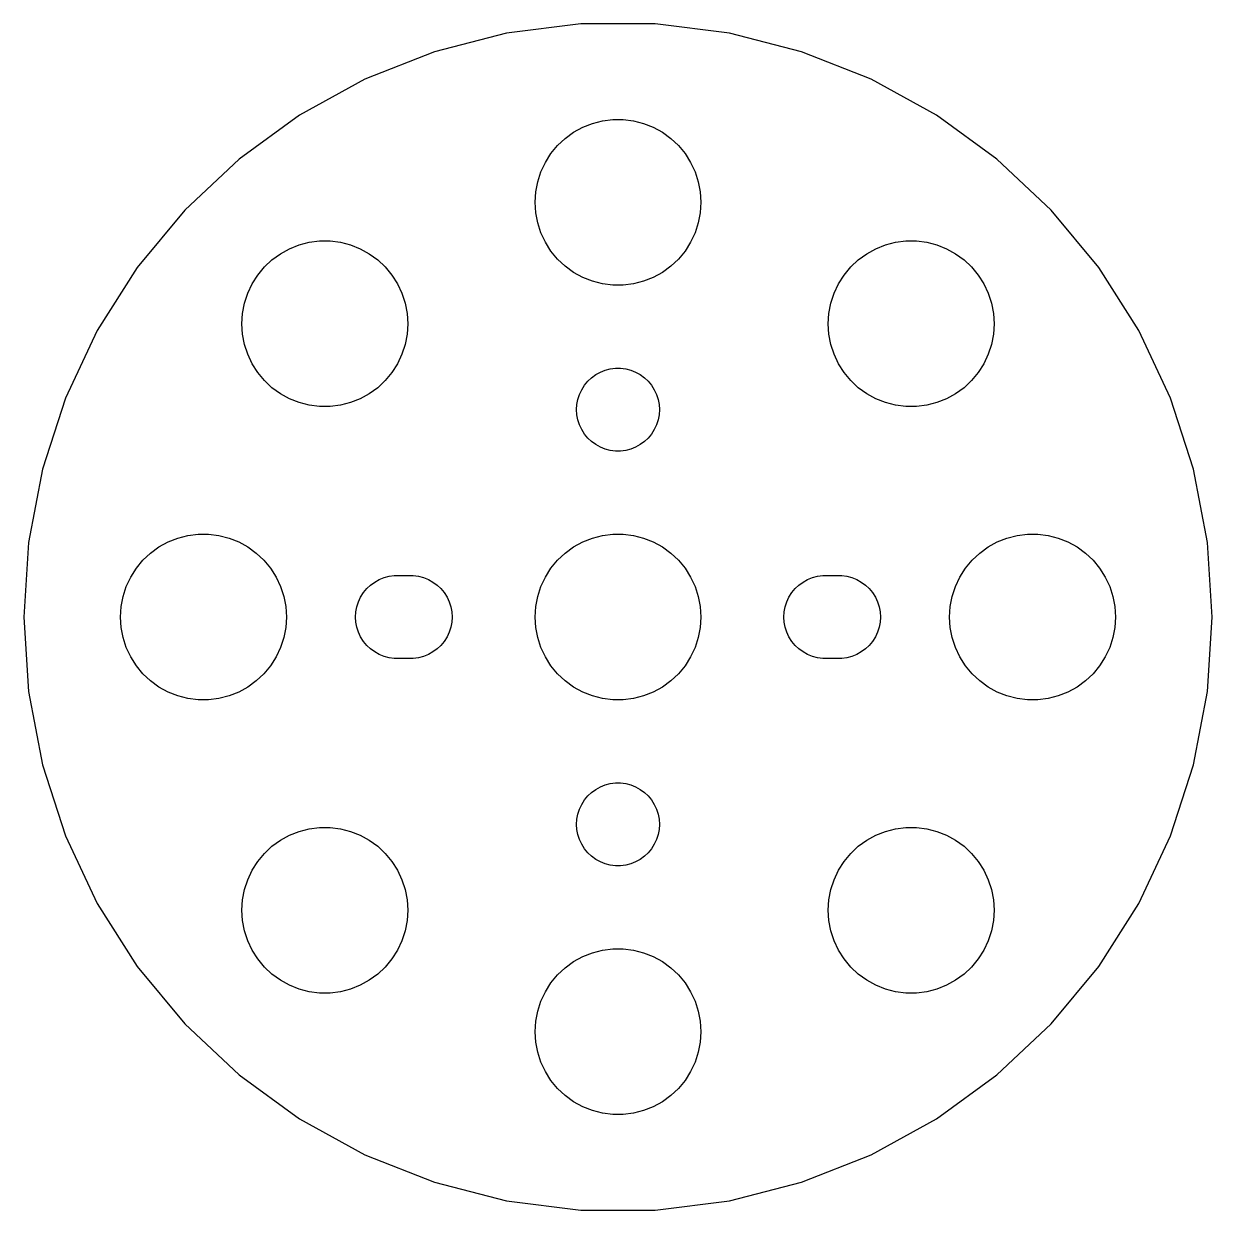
# Model space of a CAD drawing. Header units: metres. Extents: x -22 to 22, y -21 to 461.
# Drawn here: x -21.5 to 21.5, y 418.54 to 461.46 of the extents above; entities that cross this region are included whole.
import ezdxf

# ---------------------------------------------------------------- set-up
doc = ezdxf.new("R2010")
doc.units = ezdxf.units.M

msp = doc.modelspace()

# ---------------------------------------------------------------- linework, layer by layer
for p, q in [((-1.34999, 461.458), (-4.02869, 461.119)), ((1.34999, 461.458), (-1.34999, 461.458)), ((4.02869, 461.119), (1.34999, 461.458)), ((-4.02869, 461.119), (-6.64386, 460.448)), ((6.64386, 460.448), (4.02869, 461.119)), ((-6.64386, 460.448), (-9.15425, 459.454)), ((9.15425, 459.454), (6.64386, 460.448)), ((-9.15425, 459.454), (-11.5203, 458.153)), ((11.5203, 458.153), (9.15425, 459.454)), ((-11.5203, 458.153), (-13.7046, 456.566)), ((-0.562134, 457.947), (-0.18837, 457.994)), ((-0.18837, 457.994), (0.18837, 457.994)), ((0.18837, 457.994), (0.562134, 457.947)), ((13.7046, 456.566), (11.5203, 458.153)), ((-1.91226, 457.312), (-1.60747, 457.533)), ((-1.60747, 457.533), (-1.27733, 457.714)), ((-1.27733, 457.714), (-0.927048, 457.853)), ((-0.927048, 457.853), (-0.562134, 457.947)), ((0.562134, 457.947), (0.927048, 457.853)), ((0.927048, 457.853), (1.27733, 457.714)), ((1.27733, 457.714), (1.60747, 457.533)), ((1.60747, 457.533), (1.91226, 457.312)), ((-2.1869, 457.054), (-1.91226, 457.312)), ((1.91226, 457.312), (2.1869, 457.054)), ((-2.62891, 456.445), (-2.42705, 456.763)), ((-2.42705, 456.763), (-2.1869, 457.054)), ((2.1869, 457.054), (2.42705, 456.763)), ((2.42705, 456.763), (2.62891, 456.445)), ((-13.7046, 456.566), (-15.6728, 454.718)), ((-2.78932, 456.104), (-2.62891, 456.445)), ((2.62891, 456.445), (2.78932, 456.104)), ((15.6728, 454.718), (13.7046, 456.566)), ((-2.90575, 455.746), (-2.78932, 456.104)), ((2.78932, 456.104), (2.90575, 455.746)), ((-3, 455), (-2.97633, 455.376)), ((-2.97633, 455.376), (-2.90575, 455.746)), ((2.90575, 455.746), (2.97633, 455.376)), ((2.97633, 455.376), (3, 455)), ((-2.97633, 454.624), (-3, 455)), ((3, 455), (2.97633, 454.624)), ((-15.6728, 454.718), (-17.3939, 452.637)), ((-2.90575, 454.254), (-2.97633, 454.624)), ((2.97633, 454.624), (2.90575, 454.254)), ((17.3939, 452.637), (15.6728, 454.718)), ((-2.78932, 453.896), (-2.90575, 454.254)), ((2.90575, 454.254), (2.78932, 453.896)), ((-2.62891, 453.555), (-2.78932, 453.896)), ((2.78932, 453.896), (2.62891, 453.555)), ((-12.2145, 453.14), (-11.8843, 453.321)), ((-11.8843, 453.321), (-11.534, 453.46)), ((-11.534, 453.46), (-11.1691, 453.554)), ((-11.1691, 453.554), (-10.7954, 453.601)), ((-10.7954, 453.601), (-10.4186, 453.601)), ((-10.4186, 453.601), (-10.0448, 453.554)), ((-10.0448, 453.554), (-9.67995, 453.46)), ((-9.67995, 453.46), (-9.32965, 453.321)), ((-9.32965, 453.321), (-8.99951, 453.14)), ((-2.42705, 453.237), (-2.62891, 453.555)), ((-2.1869, 452.946), (-2.42705, 453.237)), ((2.42705, 453.237), (2.1869, 452.946)), ((2.62891, 453.555), (2.42705, 453.237)), ((8.99951, 453.14), (9.32965, 453.321)), ((9.32965, 453.321), (9.67995, 453.46)), ((9.67995, 453.46), (10.0448, 453.554)), ((10.0448, 453.554), (10.4186, 453.601)), ((10.4186, 453.601), (10.7954, 453.601)), ((10.7954, 453.601), (11.1691, 453.554)), ((11.1691, 453.554), (11.534, 453.46)), ((11.534, 453.46), (11.8843, 453.321)), ((11.8843, 453.321), (12.2145, 453.14)), ((-12.7939, 452.661), (-12.5193, 452.919)), ((-12.5193, 452.919), (-12.2145, 453.14)), ((-8.99951, 453.14), (-8.69472, 452.919)), ((-8.69472, 452.919), (-8.42009, 452.661)), ((-1.91226, 452.688), (-2.1869, 452.946)), ((2.1869, 452.946), (1.91226, 452.688)), ((8.42009, 452.661), (8.69472, 452.919)), ((8.69472, 452.919), (8.99951, 453.14)), ((12.2145, 453.14), (12.5193, 452.919)), ((12.5193, 452.919), (12.7939, 452.661)), ((-17.3939, 452.637), (-18.8406, 450.358)), ((-13.2359, 452.052), (-13.034, 452.37)), ((-13.034, 452.37), (-12.7939, 452.661)), ((-8.42009, 452.661), (-8.17995, 452.37)), ((-8.17995, 452.37), (-7.97807, 452.052)), ((-1.60747, 452.467), (-1.91226, 452.688)), ((-1.27733, 452.286), (-1.60747, 452.467)), ((1.60747, 452.467), (1.27733, 452.286)), ((1.91226, 452.688), (1.60747, 452.467)), ((7.97807, 452.052), (8.17995, 452.37)), ((8.17995, 452.37), (8.42009, 452.661)), ((12.7939, 452.661), (13.034, 452.37)), ((13.034, 452.37), (13.2359, 452.052)), ((18.8406, 450.358), (17.3939, 452.637)), ((-13.3963, 451.711), (-13.2359, 452.052)), ((-7.97807, 452.052), (-7.81766, 451.711)), ((-0.927048, 452.147), (-1.27733, 452.286)), ((-0.562134, 452.053), (-0.927048, 452.147)), ((-0.18837, 452.006), (-0.562134, 452.053)), ((0.18837, 452.006), (-0.18837, 452.006)), ((0.562134, 452.053), (0.18837, 452.006)), ((0.927048, 452.147), (0.562134, 452.053)), ((1.27733, 452.286), (0.927048, 452.147)), ((7.81766, 451.711), (7.97807, 452.052)), ((13.2359, 452.052), (13.3963, 451.711)), ((-13.5127, 451.353), (-13.3963, 451.711)), ((-7.81766, 451.711), (-7.70125, 451.353)), ((7.70125, 451.353), (7.81766, 451.711)), ((13.3963, 451.711), (13.5127, 451.353)), ((-13.5833, 450.983), (-13.5127, 451.353)), ((-7.70125, 451.353), (-7.63065, 450.983)), ((7.63065, 450.983), (7.70125, 451.353)), ((13.5127, 451.353), (13.5833, 450.983)), ((-13.607, 450.607), (-13.5833, 450.983)), ((-7.63065, 450.983), (-7.60699, 450.607)), ((7.60699, 450.607), (7.63065, 450.983)), ((13.5833, 450.983), (13.607, 450.607)), ((-18.8406, 450.358), (-19.9902, 447.915)), ((-13.5833, 450.231), (-13.607, 450.607)), ((-13.5127, 449.861), (-13.5833, 450.231)), ((-7.63065, 450.231), (-7.70125, 449.861)), ((-7.60699, 450.607), (-7.63065, 450.231)), ((7.63065, 450.231), (7.60699, 450.607)), ((7.70125, 449.861), (7.63065, 450.231)), ((13.5833, 450.231), (13.5127, 449.861)), ((13.607, 450.607), (13.5833, 450.231)), ((19.9902, 447.915), (18.8406, 450.358)), ((-13.3963, 449.503), (-13.5127, 449.861)), ((-7.70125, 449.861), (-7.81766, 449.503)), ((7.81766, 449.503), (7.70125, 449.861)), ((13.5127, 449.861), (13.3963, 449.503)), ((-13.2359, 449.162), (-13.3963, 449.503)), ((-7.81766, 449.503), (-7.97807, 449.162)), ((7.97807, 449.162), (7.81766, 449.503)), ((13.3963, 449.503), (13.2359, 449.162)), ((-13.034, 448.844), (-13.2359, 449.162)), ((-7.97807, 449.162), (-8.17995, 448.844)), ((-0.638657, 448.857), (-0.463516, 448.927)), ((-0.463516, 448.927), (-0.281067, 448.973)), ((-0.281067, 448.973), (-0.094177, 448.997)), ((-0.094177, 448.997), (0.094177, 448.997)), ((0.094177, 448.997), (0.281067, 448.973)), ((0.281067, 448.973), (0.463516, 448.927)), ((0.463516, 448.927), (0.638657, 448.857)), ((8.17995, 448.844), (7.97807, 449.162)), ((13.2359, 449.162), (13.034, 448.844)), ((-12.7939, 448.553), (-13.034, 448.844)), ((-12.5193, 448.295), (-12.7939, 448.553)), ((-8.42009, 448.553), (-8.69472, 448.295)), ((-8.17995, 448.844), (-8.42009, 448.553)), ((-1.21352, 448.382), (-1.09344, 448.527)), ((-1.09344, 448.527), (-0.956131, 448.656)), ((-0.956131, 448.656), (-0.803726, 448.766)), ((-0.803726, 448.766), (-0.638657, 448.857)), ((0.638657, 448.857), (0.803726, 448.766)), ((0.803726, 448.766), (0.956131, 448.656)), ((0.956131, 448.656), (1.09344, 448.527)), ((1.09344, 448.527), (1.21352, 448.382)), ((8.42009, 448.553), (8.17995, 448.844)), ((8.69472, 448.295), (8.42009, 448.553)), ((12.7939, 448.553), (12.5193, 448.295)), ((13.034, 448.844), (12.7939, 448.553)), ((-12.2145, 448.074), (-12.5193, 448.295)), ((-11.8843, 447.893), (-12.2145, 448.074)), ((-8.99951, 448.074), (-9.32965, 447.893)), ((-8.69472, 448.295), (-8.99951, 448.074)), ((-1.39465, 448.052), (-1.31445, 448.223)), ((-1.31445, 448.223), (-1.21352, 448.382)), ((1.21352, 448.382), (1.31445, 448.223)), ((1.31445, 448.223), (1.39465, 448.052)), ((8.99951, 448.074), (8.69472, 448.295)), ((9.32965, 447.893), (8.99951, 448.074)), ((12.2145, 448.074), (11.8843, 447.893)), ((12.5193, 448.295), (12.2145, 448.074)), ((-19.9902, 447.915), (-20.8245, 445.347)), ((-11.534, 447.754), (-11.8843, 447.893)), ((-11.1691, 447.66), (-11.534, 447.754)), ((-10.7954, 447.613), (-11.1691, 447.66)), ((-10.0448, 447.66), (-10.4186, 447.613)), ((-9.67995, 447.754), (-10.0448, 447.66)), ((-9.32965, 447.893), (-9.67995, 447.754)), ((-1.5, 447.5), (-1.48816, 447.688)), ((-1.48816, 447.688), (-1.45287, 447.873)), ((-1.45287, 447.873), (-1.39465, 448.052)), ((1.39465, 448.052), (1.45287, 447.873)), ((1.45287, 447.873), (1.48816, 447.688)), ((1.48816, 447.688), (1.5, 447.5)), ((9.67995, 447.754), (9.32965, 447.893)), ((10.0448, 447.66), (9.67995, 447.754)), ((10.4186, 447.613), (10.0448, 447.66)), ((11.1691, 447.66), (10.7954, 447.613)), ((11.534, 447.754), (11.1691, 447.66)), ((11.8843, 447.893), (11.534, 447.754)), ((20.8245, 445.347), (19.9902, 447.915)), ((-10.4186, 447.613), (-10.7954, 447.613)), ((-1.48816, 447.312), (-1.5, 447.5)), ((-1.45287, 447.127), (-1.48816, 447.312)), ((1.48816, 447.312), (1.45287, 447.127)), ((1.5, 447.5), (1.48816, 447.312)), ((10.7954, 447.613), (10.4186, 447.613)), ((-1.39465, 446.948), (-1.45287, 447.127)), ((-1.31445, 446.777), (-1.39465, 446.948)), ((-1.21352, 446.618), (-1.31445, 446.777)), ((1.31445, 446.777), (1.21352, 446.618)), ((1.39465, 446.948), (1.31445, 446.777)), ((1.45287, 447.127), (1.39465, 446.948)), ((-1.09344, 446.473), (-1.21352, 446.618)), ((-0.956131, 446.344), (-1.09344, 446.473)), ((-0.803726, 446.234), (-0.956131, 446.344)), ((0.956131, 446.344), (0.803726, 446.234)), ((1.09344, 446.473), (0.956131, 446.344)), ((1.21352, 446.618), (1.09344, 446.473)), ((-0.638657, 446.143), (-0.803726, 446.234)), ((-0.463516, 446.073), (-0.638657, 446.143)), ((-0.281067, 446.027), (-0.463516, 446.073)), ((-0.094177, 446.003), (-0.281067, 446.027)), ((0.094177, 446.003), (-0.094177, 446.003)), ((0.281067, 446.027), (0.094177, 446.003)), ((0.463516, 446.073), (0.281067, 446.027)), ((0.638657, 446.143), (0.463516, 446.073)), ((0.803726, 446.234), (0.638657, 446.143)), ((-20.8245, 445.347), (-21.3305, 442.695)), ((21.3305, 442.695), (20.8245, 445.347)), ((-15.927, 442.853), (-15.5621, 442.947)), ((-15.5621, 442.947), (-15.1884, 442.994)), ((-15.1884, 442.994), (-14.8116, 442.994)), ((-14.8116, 442.994), (-14.4379, 442.947)), ((-14.4379, 442.947), (-14.0729, 442.853)), ((-0.927048, 442.853), (-0.562134, 442.947)), ((-0.562134, 442.947), (-0.18837, 442.994)), ((-0.18837, 442.994), (0.18837, 442.994)), ((0.18837, 442.994), (0.562134, 442.947)), ((0.562134, 442.947), (0.927048, 442.853)), ((14.0729, 442.853), (14.4379, 442.947)), ((14.4379, 442.947), (14.8116, 442.994)), ((14.8116, 442.994), (15.1884, 442.994)), ((15.1884, 442.994), (15.5621, 442.947)), ((15.5621, 442.947), (15.927, 442.853)), ((-21.3305, 442.695), (-21.5, 440)), ((-16.9123, 442.312), (-16.6075, 442.533)), ((-16.6075, 442.533), (-16.2773, 442.714)), ((-16.2773, 442.714), (-15.927, 442.853)), ((-14.0729, 442.853), (-13.7227, 442.714)), ((-13.7227, 442.714), (-13.3925, 442.533)), ((-13.3925, 442.533), (-13.0877, 442.312)), ((-1.91226, 442.312), (-1.60747, 442.533)), ((-1.60747, 442.533), (-1.27733, 442.714)), ((-1.27733, 442.714), (-0.927048, 442.853)), ((0.927048, 442.853), (1.27733, 442.714)), ((1.27733, 442.714), (1.60747, 442.533)), ((1.60747, 442.533), (1.91226, 442.312)), ((13.0877, 442.312), (13.3925, 442.533)), ((13.3925, 442.533), (13.7227, 442.714)), ((13.7227, 442.714), (14.0729, 442.853)), ((15.927, 442.853), (16.2773, 442.714)), ((16.2773, 442.714), (16.6075, 442.533)), ((16.6075, 442.533), (16.9123, 442.312)), ((21.5, 440), (21.3305, 442.695)), ((-17.427, 441.763), (-17.1869, 442.054)), ((-17.1869, 442.054), (-16.9123, 442.312)), ((-13.0877, 442.312), (-12.8131, 442.054)), ((-12.8131, 442.054), (-12.5729, 441.763)), ((-2.42705, 441.763), (-2.1869, 442.054)), ((-2.1869, 442.054), (-1.91226, 442.312)), ((1.91226, 442.312), (2.1869, 442.054)), ((2.1869, 442.054), (2.42705, 441.763)), ((12.5729, 441.763), (12.8131, 442.054)), ((12.8131, 442.054), (13.0877, 442.312)), ((16.9123, 442.312), (17.1869, 442.054)), ((17.1869, 442.054), (17.427, 441.763)), ((-17.6289, 441.445), (-17.427, 441.763)), ((-12.5729, 441.763), (-12.3711, 441.445)), ((-2.62891, 441.445), (-2.42705, 441.763)), ((2.42705, 441.763), (2.62891, 441.445)), ((12.3711, 441.445), (12.5729, 441.763)), ((17.427, 441.763), (17.6289, 441.445)), ((-17.7893, 441.104), (-17.6289, 441.445)), ((-12.3711, 441.445), (-12.2107, 441.104)), ((-8.95613, 441.156), (-8.80373, 441.266)), ((-8.80373, 441.266), (-8.63866, 441.357)), ((-8.63866, 441.357), (-8.46352, 441.427)), ((-8.46352, 441.427), (-8.28107, 441.473)), ((-8.28107, 441.473), (-8.09418, 441.497)), ((-8.09418, 441.497), (-7.40581, 441.497)), ((-7.40581, 441.497), (-7.21892, 441.473)), ((-7.21892, 441.473), (-7.03647, 441.427)), ((-7.03647, 441.427), (-6.86133, 441.357)), ((-6.86133, 441.357), (-6.69626, 441.266)), ((-6.69626, 441.266), (-6.54385, 441.156)), ((-2.78932, 441.104), (-2.62891, 441.445)), ((2.62891, 441.445), (2.78932, 441.104)), ((6.54385, 441.156), (6.69626, 441.266)), ((6.69626, 441.266), (6.86133, 441.357)), ((6.86133, 441.357), (7.03647, 441.427)), ((7.03647, 441.427), (7.21892, 441.473)), ((7.21892, 441.473), (7.40581, 441.497)), ((7.40581, 441.497), (8.09418, 441.497)), ((8.09418, 441.497), (8.28107, 441.473)), ((8.28107, 441.473), (8.46352, 441.427)), ((8.46352, 441.427), (8.63866, 441.357)), ((8.63866, 441.357), (8.80373, 441.266)), ((8.80373, 441.266), (8.95613, 441.156)), ((12.2107, 441.104), (12.3711, 441.445)), ((17.6289, 441.445), (17.7893, 441.104)), ((-17.9057, 440.746), (-17.7893, 441.104)), ((-12.2107, 441.104), (-12.0942, 440.746)), ((-9.31445, 440.723), (-9.21352, 440.882)), ((-9.21352, 440.882), (-9.09344, 441.027)), ((-9.09344, 441.027), (-8.95613, 441.156)), ((-6.54385, 441.156), (-6.40654, 441.027)), ((-6.40654, 441.027), (-6.28647, 440.882)), ((-6.28647, 440.882), (-6.18553, 440.723)), ((-2.90575, 440.746), (-2.78932, 441.104)), ((2.78932, 441.104), (2.90575, 440.746)), ((6.18553, 440.723), (6.28647, 440.882)), ((6.28647, 440.882), (6.40654, 441.027)), ((6.40654, 441.027), (6.54385, 441.156)), ((8.95613, 441.156), (9.09344, 441.027)), ((9.09344, 441.027), (9.21352, 440.882)), ((9.21352, 440.882), (9.31445, 440.723)), ((12.0942, 440.746), (12.2107, 441.104)), ((17.7893, 441.104), (17.9057, 440.746)), ((-18, 440), (-17.9763, 440.376)), ((-17.9763, 440.376), (-17.9057, 440.746)), ((-12.0942, 440.746), (-12.0237, 440.376)), ((-12.0237, 440.376), (-12, 440)), ((-9.48816, 440.188), (-9.45287, 440.373)), ((-9.45287, 440.373), (-9.39465, 440.552)), ((-9.39465, 440.552), (-9.31445, 440.723)), ((-6.18553, 440.723), (-6.10533, 440.552)), ((-6.10533, 440.552), (-6.04712, 440.373)), ((-6.04712, 440.373), (-6.01183, 440.188)), ((-3, 440), (-2.97633, 440.376)), ((-2.97633, 440.376), (-2.90575, 440.746)), ((2.90575, 440.746), (2.97633, 440.376)), ((2.97633, 440.376), (3, 440)), ((6.01183, 440.188), (6.04712, 440.373)), ((6.04712, 440.373), (6.10533, 440.552)), ((6.10533, 440.552), (6.18553, 440.723)), ((9.31445, 440.723), (9.39465, 440.552)), ((9.39465, 440.552), (9.45287, 440.373)), ((9.45287, 440.373), (9.48816, 440.188)), ((12, 440), (12.0237, 440.376)), ((12.0237, 440.376), (12.0942, 440.746)), ((17.9057, 440.746), (17.9763, 440.376)), ((17.9763, 440.376), (18, 440)), ((-21.5, 440), (-21.3305, 437.305)), ((-17.9763, 439.624), (-18, 440)), ((-12, 440), (-12.0237, 439.624)), ((-9.5, 440), (-9.48816, 440.188)), ((-9.48816, 439.812), (-9.5, 440)), ((-6.01183, 440.188), (-6, 440)), ((-6, 440), (-6.01183, 439.812)), ((-2.97633, 439.624), (-3, 440)), ((3, 440), (2.97633, 439.624)), ((6, 440), (6.01183, 440.188)), ((6.01183, 439.812), (6, 440)), ((9.48816, 440.188), (9.5, 440)), ((9.5, 440), (9.48816, 439.812)), ((12.0237, 439.624), (12, 440)), ((18, 440), (17.9763, 439.624)), ((21.3305, 437.305), (21.5, 440)), ((-17.9057, 439.254), (-17.9763, 439.624)), ((-12.0237, 439.624), (-12.0942, 439.254)), ((-9.45287, 439.627), (-9.48816, 439.812)), ((-9.39465, 439.448), (-9.45287, 439.627)), ((-6.04712, 439.627), (-6.10533, 439.448)), ((-6.01183, 439.812), (-6.04712, 439.627)), ((-2.90575, 439.254), (-2.97633, 439.624)), ((2.97633, 439.624), (2.90575, 439.254)), ((6.04712, 439.627), (6.01183, 439.812)), ((6.10533, 439.448), (6.04712, 439.627)), ((9.45287, 439.627), (9.39465, 439.448)), ((9.48816, 439.812), (9.45287, 439.627)), ((12.0942, 439.254), (12.0237, 439.624)), ((17.9763, 439.624), (17.9057, 439.254)), ((-17.7893, 438.896), (-17.9057, 439.254)), ((-12.0942, 439.254), (-12.2107, 438.896)), ((-9.31445, 439.277), (-9.39465, 439.448)), ((-9.21352, 439.118), (-9.31445, 439.277)), ((-9.09344, 438.973), (-9.21352, 439.118)), ((-6.28647, 439.118), (-6.40654, 438.973)), ((-6.18553, 439.277), (-6.28647, 439.118)), ((-6.10533, 439.448), (-6.18553, 439.277)), ((-2.78932, 438.896), (-2.90575, 439.254)), ((2.90575, 439.254), (2.78932, 438.896)), ((6.18553, 439.277), (6.10533, 439.448)), ((6.28647, 439.118), (6.18553, 439.277)), ((6.40654, 438.973), (6.28647, 439.118)), ((9.21352, 439.118), (9.09344, 438.973)), ((9.31445, 439.277), (9.21352, 439.118)), ((9.39465, 439.448), (9.31445, 439.277)), ((12.2107, 438.896), (12.0942, 439.254)), ((17.9057, 439.254), (17.7893, 438.896)), ((-17.6289, 438.555), (-17.7893, 438.896)), ((-12.2107, 438.896), (-12.3711, 438.555)), ((-8.95613, 438.844), (-9.09344, 438.973)), ((-8.80373, 438.734), (-8.95613, 438.844)), ((-8.63866, 438.643), (-8.80373, 438.734)), ((-8.46352, 438.573), (-8.63866, 438.643)), ((-6.86133, 438.643), (-7.03647, 438.573)), ((-6.69626, 438.734), (-6.86133, 438.643)), ((-6.54385, 438.844), (-6.69626, 438.734)), ((-6.40654, 438.973), (-6.54385, 438.844)), ((-2.62891, 438.555), (-2.78932, 438.896)), ((2.78932, 438.896), (2.62891, 438.555)), ((6.54385, 438.844), (6.40654, 438.973)), ((6.69626, 438.734), (6.54385, 438.844)), ((6.86133, 438.643), (6.69626, 438.734)), ((7.03647, 438.573), (6.86133, 438.643)), ((8.63866, 438.643), (8.46352, 438.573)), ((8.80373, 438.734), (8.63866, 438.643)), ((8.95613, 438.844), (8.80373, 438.734)), ((9.09344, 438.973), (8.95613, 438.844)), ((12.3711, 438.555), (12.2107, 438.896)), ((17.7893, 438.896), (17.6289, 438.555)), ((-17.427, 438.237), (-17.6289, 438.555)), ((-17.1869, 437.946), (-17.427, 438.237)), ((-12.5729, 438.237), (-12.8131, 437.946)), ((-12.3711, 438.555), (-12.5729, 438.237)), ((-8.28107, 438.527), (-8.46352, 438.573)), ((-8.09418, 438.503), (-8.28107, 438.527)), ((-7.40581, 438.503), (-8.09418, 438.503)), ((-7.21892, 438.527), (-7.40581, 438.503)), ((-7.03647, 438.573), (-7.21892, 438.527)), ((-2.42705, 438.237), (-2.62891, 438.555)), ((-2.1869, 437.946), (-2.42705, 438.237)), ((2.42705, 438.237), (2.1869, 437.946)), ((2.62891, 438.555), (2.42705, 438.237)), ((7.21892, 438.527), (7.03647, 438.573)), ((7.40581, 438.503), (7.21892, 438.527)), ((8.09418, 438.503), (7.40581, 438.503)), ((8.28107, 438.527), (8.09418, 438.503)), ((8.46352, 438.573), (8.28107, 438.527)), ((12.5729, 438.237), (12.3711, 438.555)), ((12.8131, 437.946), (12.5729, 438.237)), ((17.427, 438.237), (17.1869, 437.946)), ((17.6289, 438.555), (17.427, 438.237)), ((-16.9123, 437.688), (-17.1869, 437.946)), ((-12.8131, 437.946), (-13.0877, 437.688)), ((-1.91226, 437.688), (-2.1869, 437.946)), ((2.1869, 437.946), (1.91226, 437.688)), ((13.0877, 437.688), (12.8131, 437.946)), ((17.1869, 437.946), (16.9123, 437.688)), ((-16.6075, 437.467), (-16.9123, 437.688)), ((-16.2773, 437.286), (-16.6075, 437.467)), ((-13.3925, 437.467), (-13.7227, 437.286)), ((-13.0877, 437.688), (-13.3925, 437.467)), ((-1.60747, 437.467), (-1.91226, 437.688)), ((-1.27733, 437.286), (-1.60747, 437.467)), ((1.60747, 437.467), (1.27733, 437.286)), ((1.91226, 437.688), (1.60747, 437.467)), ((13.3925, 437.467), (13.0877, 437.688)), ((13.7227, 437.286), (13.3925, 437.467)), ((16.6075, 437.467), (16.2773, 437.286)), ((16.9123, 437.688), (16.6075, 437.467)), ((-21.3305, 437.305), (-20.8245, 434.653)), ((-15.927, 437.147), (-16.2773, 437.286)), ((-15.5621, 437.053), (-15.927, 437.147)), ((-15.1884, 437.006), (-15.5621, 437.053)), ((-14.8116, 437.006), (-15.1884, 437.006)), ((-14.4379, 437.053), (-14.8116, 437.006)), ((-14.0729, 437.147), (-14.4379, 437.053)), ((-13.7227, 437.286), (-14.0729, 437.147)), ((-0.927048, 437.147), (-1.27733, 437.286)), ((-0.562134, 437.053), (-0.927048, 437.147)), ((-0.18837, 437.006), (-0.562134, 437.053)), ((0.18837, 437.006), (-0.18837, 437.006)), ((0.562134, 437.053), (0.18837, 437.006)), ((0.927048, 437.147), (0.562134, 437.053)), ((1.27733, 437.286), (0.927048, 437.147)), ((14.0729, 437.147), (13.7227, 437.286)), ((14.4379, 437.053), (14.0729, 437.147)), ((14.8116, 437.006), (14.4379, 437.053)), ((15.1884, 437.006), (14.8116, 437.006)), ((15.5621, 437.053), (15.1884, 437.006)), ((15.927, 437.147), (15.5621, 437.053)), ((16.2773, 437.286), (15.927, 437.147)), ((20.8245, 434.653), (21.3305, 437.305)), ((-20.8245, 434.653), (-19.9902, 432.085)), ((19.9902, 432.085), (20.8245, 434.653)), ((-0.638657, 433.857), (-0.463516, 433.927)), ((-0.463516, 433.927), (-0.281067, 433.973)), ((-0.281067, 433.973), (-0.094177, 433.997)), ((-0.094177, 433.997), (0.094177, 433.997)), ((0.094177, 433.997), (0.281067, 433.973)), ((0.281067, 433.973), (0.463516, 433.927)), ((0.463516, 433.927), (0.638657, 433.857)), ((-1.21352, 433.382), (-1.09344, 433.527)), ((-1.09344, 433.527), (-0.956131, 433.656)), ((-0.956131, 433.656), (-0.803726, 433.766)), ((-0.803726, 433.766), (-0.638657, 433.857)), ((0.638657, 433.857), (0.803726, 433.766)), ((0.803726, 433.766), (0.956131, 433.656)), ((0.956131, 433.656), (1.09344, 433.527)), ((1.09344, 433.527), (1.21352, 433.382)), ((-1.45287, 432.873), (-1.39465, 433.052)), ((-1.39465, 433.052), (-1.31445, 433.223)), ((-1.31445, 433.223), (-1.21352, 433.382)), ((1.21352, 433.382), (1.31445, 433.223)), ((1.31445, 433.223), (1.39465, 433.052)), ((1.39465, 433.052), (1.45287, 432.873)), ((-1.5, 432.5), (-1.48816, 432.688)), ((-1.48816, 432.688), (-1.45287, 432.873)), ((1.45287, 432.873), (1.48816, 432.688)), ((1.48816, 432.688), (1.5, 432.5)), ((-11.8843, 432.107), (-11.534, 432.246)), ((-11.534, 432.246), (-11.1691, 432.34)), ((-11.1691, 432.34), (-10.7954, 432.387)), ((-10.7954, 432.387), (-10.4186, 432.387)), ((-10.4186, 432.387), (-10.0448, 432.34)), ((-10.0448, 432.34), (-9.67995, 432.246)), ((-9.67995, 432.246), (-9.32965, 432.107)), ((-1.48816, 432.312), (-1.5, 432.5)), ((-1.45287, 432.127), (-1.48816, 432.312)), ((1.48816, 432.312), (1.45287, 432.127)), ((1.5, 432.5), (1.48816, 432.312)), ((9.32965, 432.107), (9.67995, 432.246)), ((9.67995, 432.246), (10.0448, 432.34)), ((10.0448, 432.34), (10.4186, 432.387)), ((10.4186, 432.387), (10.7954, 432.387)), ((10.7954, 432.387), (11.1691, 432.34)), ((11.1691, 432.34), (11.534, 432.246)), ((11.534, 432.246), (11.8843, 432.107)), ((-19.9902, 432.085), (-18.8406, 429.642)), ((-12.5193, 431.705), (-12.2145, 431.926)), ((-12.2145, 431.926), (-11.8843, 432.107)), ((-9.32965, 432.107), (-8.99951, 431.926)), ((-8.99951, 431.926), (-8.69472, 431.705)), ((-1.39465, 431.948), (-1.45287, 432.127)), ((-1.31445, 431.777), (-1.39465, 431.948)), ((-1.21352, 431.618), (-1.31445, 431.777)), ((1.31445, 431.777), (1.21352, 431.618)), ((1.39465, 431.948), (1.31445, 431.777)), ((1.45287, 432.127), (1.39465, 431.948)), ((8.69472, 431.705), (8.99951, 431.926)), ((8.99951, 431.926), (9.32965, 432.107)), ((11.8843, 432.107), (12.2145, 431.926)), ((12.2145, 431.926), (12.5193, 431.705)), ((18.8406, 429.642), (19.9902, 432.085)), ((-13.034, 431.156), (-12.7939, 431.447)), ((-12.7939, 431.447), (-12.5193, 431.705)), ((-8.69472, 431.705), (-8.42009, 431.447)), ((-8.42009, 431.447), (-8.17995, 431.156)), ((-1.09344, 431.473), (-1.21352, 431.618)), ((-0.956131, 431.344), (-1.09344, 431.473)), ((-0.803726, 431.234), (-0.956131, 431.344)), ((0.956131, 431.344), (0.803726, 431.234)), ((1.09344, 431.473), (0.956131, 431.344)), ((1.21352, 431.618), (1.09344, 431.473)), ((8.17995, 431.156), (8.42009, 431.447)), ((8.42009, 431.447), (8.69472, 431.705)), ((12.5193, 431.705), (12.7939, 431.447)), ((12.7939, 431.447), (13.034, 431.156)), ((-13.2359, 430.838), (-13.034, 431.156)), ((-8.17995, 431.156), (-7.97807, 430.838)), ((-0.638657, 431.143), (-0.803726, 431.234)), ((-0.463516, 431.073), (-0.638657, 431.143)), ((-0.281067, 431.027), (-0.463516, 431.073)), ((-0.094177, 431.003), (-0.281067, 431.027)), ((0.094177, 431.003), (-0.094177, 431.003)), ((0.281067, 431.027), (0.094177, 431.003)), ((0.463516, 431.073), (0.281067, 431.027)), ((0.638657, 431.143), (0.463516, 431.073)), ((0.803726, 431.234), (0.638657, 431.143)), ((7.97807, 430.838), (8.17995, 431.156)), ((13.034, 431.156), (13.2359, 430.838)), ((-13.5127, 430.139), (-13.3963, 430.497)), ((-13.3963, 430.497), (-13.2359, 430.838)), ((-7.97807, 430.838), (-7.81766, 430.497)), ((-7.81766, 430.497), (-7.70125, 430.139)), ((7.70125, 430.139), (7.81766, 430.497)), ((7.81766, 430.497), (7.97807, 430.838)), ((13.2359, 430.838), (13.3963, 430.497)), ((13.3963, 430.497), (13.5127, 430.139)), ((-13.5833, 429.769), (-13.5127, 430.139)), ((-7.70125, 430.139), (-7.63065, 429.769)), ((7.63065, 429.769), (7.70125, 430.139)), ((13.5127, 430.139), (13.5833, 429.769)), ((-18.8406, 429.642), (-17.3939, 427.363)), ((-13.607, 429.393), (-13.5833, 429.769)), ((-7.63065, 429.769), (-7.60699, 429.393)), ((7.60699, 429.393), (7.63065, 429.769)), ((13.5833, 429.769), (13.607, 429.393)), ((17.3939, 427.363), (18.8406, 429.642)), ((-13.5833, 429.017), (-13.607, 429.393)), ((-7.60699, 429.393), (-7.63065, 429.017)), ((7.63065, 429.017), (7.60699, 429.393)), ((13.607, 429.393), (13.5833, 429.017)), ((-13.5127, 428.647), (-13.5833, 429.017)), ((-7.63065, 429.017), (-7.70125, 428.647)), ((7.70125, 428.647), (7.63065, 429.017)), ((13.5833, 429.017), (13.5127, 428.647)), ((-13.3963, 428.289), (-13.5127, 428.647)), ((-13.2359, 427.948), (-13.3963, 428.289)), ((-7.81766, 428.289), (-7.97807, 427.948)), ((-7.70125, 428.647), (-7.81766, 428.289)), ((7.81766, 428.289), (7.70125, 428.647)), ((7.97807, 427.948), (7.81766, 428.289)), ((13.3963, 428.289), (13.2359, 427.948)), ((13.5127, 428.647), (13.3963, 428.289)), ((-13.034, 427.63), (-13.2359, 427.948)), ((-7.97807, 427.948), (-8.17995, 427.63)), ((-1.27733, 427.714), (-0.927048, 427.853)), ((-0.927048, 427.853), (-0.562134, 427.947)), ((-0.562134, 427.947), (-0.18837, 427.994)), ((-0.18837, 427.994), (0.18837, 427.994)), ((0.18837, 427.994), (0.562134, 427.947)), ((0.562134, 427.947), (0.927048, 427.853)), ((0.927048, 427.853), (1.27733, 427.714)), ((8.17995, 427.63), (7.97807, 427.948)), ((13.2359, 427.948), (13.034, 427.63)), ((-12.7939, 427.339), (-13.034, 427.63)), ((-8.17995, 427.63), (-8.42009, 427.339)), ((-1.91226, 427.312), (-1.60747, 427.533)), ((-1.60747, 427.533), (-1.27733, 427.714)), ((1.27733, 427.714), (1.60747, 427.533)), ((1.60747, 427.533), (1.91226, 427.312)), ((8.42009, 427.339), (8.17995, 427.63)), ((13.034, 427.63), (12.7939, 427.339)), ((-17.3939, 427.363), (-15.6728, 425.282)), ((-12.5193, 427.081), (-12.7939, 427.339)), ((-12.2145, 426.86), (-12.5193, 427.081)), ((-8.69472, 427.081), (-8.99951, 426.86)), ((-8.42009, 427.339), (-8.69472, 427.081)), ((-2.42705, 426.763), (-2.1869, 427.054)), ((-2.1869, 427.054), (-1.91226, 427.312)), ((1.91226, 427.312), (2.1869, 427.054)), ((2.1869, 427.054), (2.42705, 426.763)), ((8.69472, 427.081), (8.42009, 427.339)), ((8.99951, 426.86), (8.69472, 427.081)), ((12.5193, 427.081), (12.2145, 426.86)), ((12.7939, 427.339), (12.5193, 427.081)), ((15.6728, 425.282), (17.3939, 427.363)), ((-11.8843, 426.679), (-12.2145, 426.86)), ((-11.534, 426.54), (-11.8843, 426.679)), ((-9.32965, 426.679), (-9.67995, 426.54)), ((-8.99951, 426.86), (-9.32965, 426.679)), ((-2.62891, 426.445), (-2.42705, 426.763)), ((2.42705, 426.763), (2.62891, 426.445)), ((9.32965, 426.679), (8.99951, 426.86)), ((9.67995, 426.54), (9.32965, 426.679)), ((11.8843, 426.679), (11.534, 426.54)), ((12.2145, 426.86), (11.8843, 426.679)), ((-11.1691, 426.446), (-11.534, 426.54)), ((-10.7954, 426.399), (-11.1691, 426.446)), ((-10.4186, 426.399), (-10.7954, 426.399)), ((-10.0448, 426.446), (-10.4186, 426.399)), ((-9.67995, 426.54), (-10.0448, 426.446)), ((-2.78932, 426.104), (-2.62891, 426.445)), ((2.62891, 426.445), (2.78932, 426.104)), ((10.0448, 426.446), (9.67995, 426.54)), ((10.4186, 426.399), (10.0448, 426.446)), ((10.7954, 426.399), (10.4186, 426.399)), ((11.1691, 426.446), (10.7954, 426.399)), ((11.534, 426.54), (11.1691, 426.446)), ((-2.97633, 425.376), (-2.90575, 425.746)), ((-2.90575, 425.746), (-2.78932, 426.104)), ((2.78932, 426.104), (2.90575, 425.746)), ((2.90575, 425.746), (2.97633, 425.376)), ((-15.6728, 425.282), (-13.7046, 423.434)), ((-3, 425), (-2.97633, 425.376)), ((2.97633, 425.376), (3, 425)), ((13.7046, 423.434), (15.6728, 425.282)), ((-2.97633, 424.624), (-3, 425)), ((3, 425), (2.97633, 424.624)), ((-2.90575, 424.254), (-2.97633, 424.624)), ((2.97633, 424.624), (2.90575, 424.254)), ((-2.78932, 423.896), (-2.90575, 424.254)), ((2.90575, 424.254), (2.78932, 423.896)), ((-2.62891, 423.555), (-2.78932, 423.896)), ((-2.42705, 423.237), (-2.62891, 423.555)), ((2.62891, 423.555), (2.42705, 423.237)), ((2.78932, 423.896), (2.62891, 423.555)), ((-13.7046, 423.434), (-11.5203, 421.847)), ((-2.1869, 422.946), (-2.42705, 423.237)), ((2.42705, 423.237), (2.1869, 422.946)), ((11.5203, 421.847), (13.7046, 423.434)), ((-1.91226, 422.688), (-2.1869, 422.946)), ((2.1869, 422.946), (1.91226, 422.688)), ((-1.60747, 422.467), (-1.91226, 422.688)), ((-1.27733, 422.286), (-1.60747, 422.467)), ((-0.927048, 422.147), (-1.27733, 422.286)), ((1.27733, 422.286), (0.927048, 422.147)), ((1.60747, 422.467), (1.27733, 422.286)), ((1.91226, 422.688), (1.60747, 422.467)), ((-11.5203, 421.847), (-9.15425, 420.546)), ((-0.562134, 422.053), (-0.927048, 422.147)), ((-0.18837, 422.006), (-0.562134, 422.053)), ((0.18837, 422.006), (-0.18837, 422.006)), ((0.562134, 422.053), (0.18837, 422.006)), ((0.927048, 422.147), (0.562134, 422.053)), ((9.15425, 420.546), (11.5203, 421.847)), ((-9.15425, 420.546), (-6.64386, 419.552)), ((6.64386, 419.552), (9.15425, 420.546)), ((-6.64386, 419.552), (-4.02869, 418.881)), ((4.02869, 418.881), (6.64386, 419.552)), ((-4.02869, 418.881), (-1.34999, 418.542)), ((1.34999, 418.542), (4.02869, 418.881)), ((-1.34999, 418.542), (1.34999, 418.542))]:
    msp.add_line(p, q)

doc.saveas('drawing.dxf')
